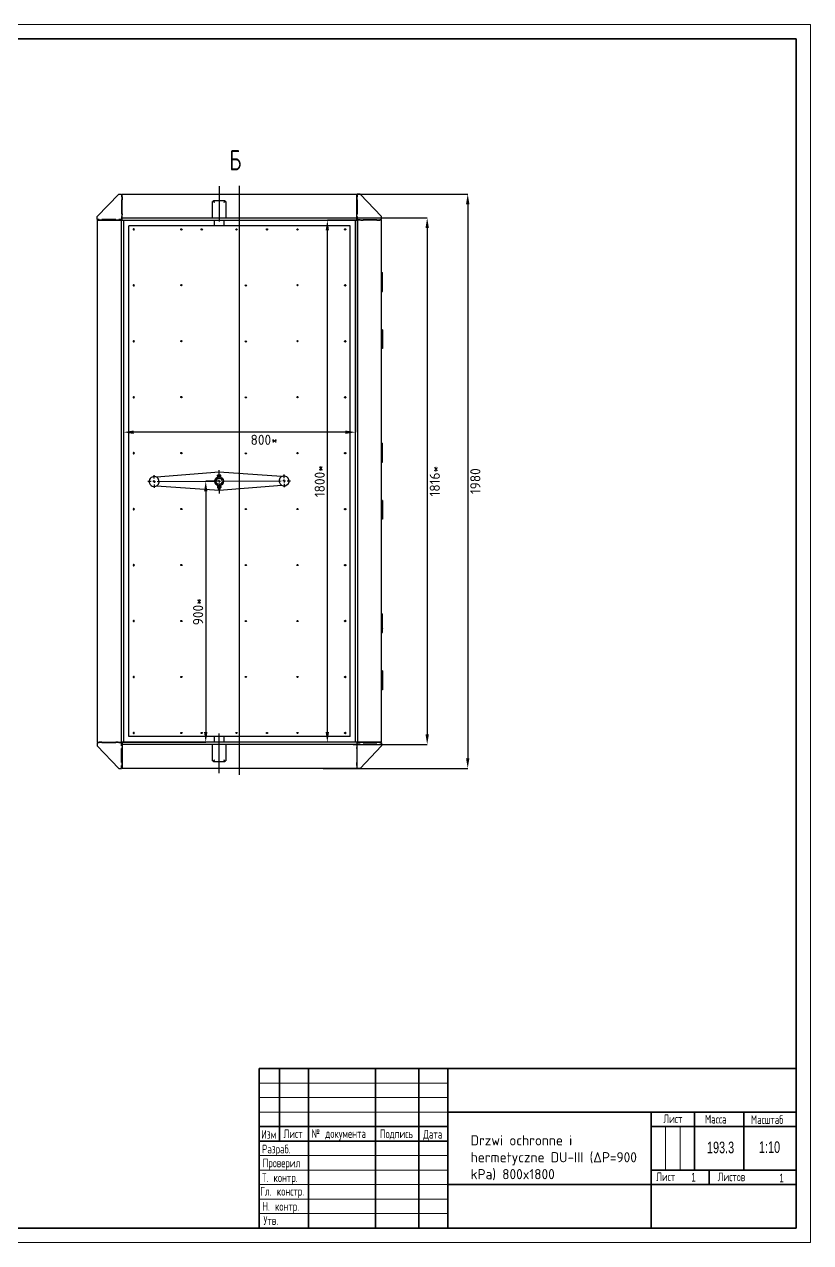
# Model space of a CAD drawing. Header units: millimetres. Extents: x 0 to 594, y 0 to 420.
# Drawn here: x 323 to 594, y 0 to 420 of the extents above; entities that cross this region are included whole.
import ezdxf

# ---------------------------------------------------------------- set-up
doc = ezdxf.new("R2010")
doc.units = ezdxf.units.MM
doc.header["$PDSIZE"] = -1
doc.layers.add('FORMAT', color=7, linetype='Continuous')
doc.layers.add('HIDDEN', color=30, linetype='Continuous')
doc.styles.add('GOST-2.304_Type-B', font='')
doc.styles.add('SLDTEXTSTYLE0', font='TXT', dxfattribs={"width": 0.7, "bigfont": 'bigfont'})
doc.styles.add('SLDTEXTSTYLE1', font='TXT', dxfattribs={"width": 0.7})
doc.styles.get('GOST-2.304_Type-B').set_extended_font_data('GOST Common')
doc.dimstyles.new('SLDDIMSTYLE0', dxfattribs={"dimtxt": 3.5, "dimasz": 3.5, "dimexe": 0, "dimexo": 0.0625, "dimgap": 0.875, "dimtad": 2, "dimdec": 1, "dimlfac": 10, "dimrnd": 1e-09, "dimzin": 12, "dimdsep": 46, "dimtxsty": 'SLDTEXTSTYLE1', "dimsah": 1, "dimcen": 0.09, "dimadec": 0, "dimazin": 3, "dimtfac": 1, "dimtdec": 1, "dimtmove": 0, "dimatfit": 0, "dimfxl": 1, "dimfrac": 2, "dimtolj": 1, "dimtzin": 12, "dimarcsym": 0})

# ---------------------------------------------------------------- blocks, each defined once
blk = doc.blocks.new('_D_14')
at = {"layer": 'Defpoints', "color": 0, "transparency": 16777216}
for p in [(390.15, 262.5), (356.75, 172.5), (385.53, 172.5)]:
    blk.add_point(p, dxfattribs=at)
at = {"layer": 'FORMAT', "color": 0, "lineweight": -2, "transparency": 16777216}
for p, q in [((390.09, 262.5), (385.53, 262.5)), ((385.53, 259), (385.53, 176)), ((356.82, 172.5), (385.53, 172.5))]:
    blk.add_line(p, q, dxfattribs=at)
at = {"layer": 'FORMAT', "color": 0, "transparency": 16777216}
for points in [[(384.94, 259), (386.11, 259), (385.53, 262.5)], [(384.94, 176), (386.11, 176), (385.53, 172.5)]]:
    blk.add_solid(points, dxfattribs=at)
at = {"layer": 'FORMAT', "color": 0, "transparency": 16777216, "insert": (381.15, 217.5), "char_height": 3.5, "attachment_point": 2, "rotation": 90, "style": 'GOST-2.304_Type-B'}
blk.add_mtext('\\A1;900*', dxfattribs=at)
blk = doc.blocks.new('_D_15')
at = {"layer": 'Defpoints', "color": 0, "transparency": 16777216}
for p in [(427.44, 352.5), (437.55, 352.5), (437.55, 172.5)]:
    blk.add_point(p, dxfattribs=at)
at = {"layer": 'FORMAT', "color": 0, "lineweight": -2, "transparency": 16777216}
for p, q in [((437.49, 352.5), (427.44, 352.5)), ((427.44, 176), (427.44, 349)), ((437.49, 172.5), (427.44, 172.5))]:
    blk.add_line(p, q, dxfattribs=at)
at = {"layer": 'FORMAT', "color": 0, "transparency": 16777216}
for points in [[(426.86, 349), (428.02, 349), (427.44, 352.5)], [(426.86, 176), (428.02, 176), (427.44, 172.5)]]:
    blk.add_solid(points, dxfattribs=at)
at = {"layer": 'FORMAT', "color": 0, "transparency": 16777216, "insert": (423.07, 262.5), "char_height": 3.5, "attachment_point": 2, "rotation": 90, "style": 'GOST-2.304_Type-B'}
blk.add_mtext('\\A1;1800*', dxfattribs=at)
blk = doc.blocks.new('_D_16')
at = {"layer": 'Defpoints', "color": 0, "transparency": 16777216}
for p in [(357.15, 352.5), (437.15, 352.5), (357.15, 279.4)]:
    blk.add_point(p, dxfattribs=at)
at = {"layer": 'FORMAT', "color": 0, "lineweight": -2, "transparency": 16777216}
for p, q in [((357.15, 352.44), (357.15, 279.4)), ((437.15, 352.44), (437.15, 279.4)), ((433.65, 279.4), (360.65, 279.4))]:
    blk.add_line(p, q, dxfattribs=at)
at = {"layer": 'FORMAT', "color": 0, "transparency": 16777216}
for points in [[(360.65, 279.98), (360.65, 278.81), (357.15, 279.4)], [(433.65, 279.98), (433.65, 278.81), (437.15, 279.4)]]:
    blk.add_solid(points, dxfattribs=at)
at = {"layer": 'FORMAT', "color": 0, "transparency": 16777216, "insert": (405.66, 278.52), "char_height": 3.5, "attachment_point": 2, "style": 'GOST-2.304_Type-B'}
blk.add_mtext('\\A1;800*', dxfattribs=at)
blk = doc.blocks.new('SW_CENTERMARKSYMBOL_3')
at = {"layer": 'FORMAT', "color": 0}
for p, q in [((0, 0), (-0.5, 0)), ((0, 1), (-0.01, 2.2)), ((0, 0), (0, 0.5)), ((0, 0), (0, -0.5)), ((0, 0), (0.5, 0)), ((1, 0), (21.4, 0.1)), ((22.4, 0.11), (21.9, 0.1)), ((22.39, 1.11), (22.38, 3.93)), ((22.4, 0.11), (22.4, 0.61)), ((22.4, 0.11), (22.4, -0.39)), ((22.4, 0.11), (22.9, 0.11)), ((23.4, 0.11), (43.8, 0.21)), ((44.8, 0.21), (44.3, 0.21)), ((44.79, 1.21), (44.79, 2.41)), ((44.8, 0.21), (44.8, 0.71)), ((44.8, 0.21), (45.3, 0.22)), ((44.8, 0.21), (44.8, -0.29)), ((45.8, 0.22), (47, 0.22)), ((-1, 0), (-2.2, -0.01)), ((0, -1), (0.01, -2.2)), ((22.4, -0.89), (22.42, -4.08)), ((44.8, -0.79), (44.81, -1.99))]:
    blk.add_line(p, q, dxfattribs=at)
blk = doc.blocks.new('*D59')
at = {"layer": 'Defpoints', "color": 0, "transparency": 16777216}
for p in [(436.31, 353.3), (436.31, 171.7), (461.85, 171.7)]:
    blk.add_point(p, dxfattribs=at)
at = {"layer": 'FORMAT', "color": 0, "lineweight": -2, "transparency": 16777216}
for p, q in [((436.37, 353.3), (461.85, 353.3)), ((461.85, 349.8), (461.85, 175.2)), ((436.37, 171.7), (461.85, 171.7))]:
    blk.add_line(p, q, dxfattribs=at)
at = {"layer": 'FORMAT', "color": 0, "transparency": 16777216}
for points in [[(461.27, 349.8), (462.44, 349.8), (461.85, 353.3)], [(461.27, 175.2), (462.44, 175.2), (461.85, 171.7)]]:
    blk.add_solid(points, dxfattribs=at)
at = {"layer": 'FORMAT', "color": 0, "transparency": 16777216, "insert": (464.48, 262.5), "char_height": 3.5, "width": 7.35, "attachment_point": 5, "rotation": 90, "style": 'GOST-2.304_Type-B'}
blk.add_mtext('\\A1;1816*', dxfattribs=at)
blk = doc.blocks.new('*D60')
at = {"layer": 'Defpoints', "color": 0, "transparency": 16777216}
for p in [(425.93, 361.5), (425.93, 163.5), (475.82, 163.5)]:
    blk.add_point(p, dxfattribs=at)
at = {"layer": 'FORMAT', "color": 0, "lineweight": -2, "transparency": 16777216}
for p, q in [((425.99, 361.5), (475.82, 361.5)), ((475.82, 358), (475.82, 167)), ((425.99, 163.5), (475.82, 163.5))]:
    blk.add_line(p, q, dxfattribs=at)
at = {"layer": 'FORMAT', "color": 0, "transparency": 16777216}
for points in [[(475.24, 358), (476.4, 358), (475.82, 361.5)], [(475.24, 167), (476.4, 167), (475.82, 163.5)]]:
    blk.add_solid(points, dxfattribs=at)
at = {"layer": 'FORMAT', "color": 0, "transparency": 16777216, "insert": (478.44, 262.5), "char_height": 3.5, "attachment_point": 5, "rotation": 90, "style": 'GOST-2.304_Type-B'}
blk.add_mtext('\\A1;1980', dxfattribs=at)

msp = doc.modelspace()

# ---------------------------------------------------------------- linework, layer by layer
at = {"color": 7, "linetype": 'Continuous', "lineweight": 35}
for p, q in [((20, 415), (589, 415)), ((589, 415), (589, 5)), ((404, 5), (404, 60)), ((404, 60), (589, 60)), ((411, 60), (411, 35)), ((421, 60), (421, 5)), ((444, 60), (444, 5)), ((459, 60), (459, 5)), ((469, 60), (469, 5)), ((469, 45), (589, 45)), ((539, 5), (539, 45)), ((554, 45), (554, 25)), ((571, 45), (571, 25)), ((404, 40), (469, 40)), ((539, 40), (589, 40)), ((404, 35), (469, 35)), ((539, 25), (589, 25)), ((559, 25), (559, 20)), ((469, 20), (589, 20)), ((20, 5), (589, 5))]:
    msp.add_line(p, q, dxfattribs=at)
at = {"color": 7, "linetype": 'Continuous', "lineweight": 18}
for p, q in [((404, 55), (469, 55)), ((404, 50), (469, 50)), ((404, 45), (469, 45)), ((544, 40), (544, 25)), ((549, 40), (549, 25)), ((404, 30), (469, 30)), ((404, 25), (469, 25)), ((404, 20), (469, 20)), ((404, 15), (469, 15)), ((404, 10), (469, 10))]:
    msp.add_line(p, q, dxfattribs=at)
at = {"layer": 'FORMAT'}
for p, q in [((348.154, 353.705), (355.554, 361.505)), ((355.554, 361.505), (356.554, 361.505)), ((356.554, 361.505), (356.554, 360.505)), ((356.754, 361.505), (437.554, 361.505)), ((356.754, 361.175), (356.754, 361.505)), ((390.154, 364.181), (390.154, 352.085)), ((397.154, 161.267), (397.154, 364.313)), ((437.554, 361.175), (437.554, 361.505)), ((437.754, 361.505), (437.754, 360.505)), ((438.754, 361.505), (437.754, 361.505)), ((446.154, 353.705), (438.754, 361.505)), ((356.554, 360.505), (356.754, 360.505)), ((356.754, 359.505), (356.554, 359.505)), ((356.554, 359.505), (356.554, 354.705)), ((356.754, 354.305), (356.754, 361.175)), ((356.754, 360.505), (356.754, 359.505)), ((387.861, 358.939), (387.854, 358.934)), ((387.854, 353.305), (387.854, 358.934)), ((388.225, 359.305), (392.084, 359.305)), ((392.454, 358.934), (392.454, 353.305)), ((437.554, 354.305), (437.554, 361.175)), ((437.554, 360.505), (437.554, 359.505)), ((437.754, 360.505), (437.554, 360.505)), ((437.554, 359.505), (437.754, 359.505)), ((437.754, 359.505), (437.754, 354.705)), ((348.154, 352.705), (348.154, 353.705)), ((356.554, 354.705), (356.754, 354.705)), ((356.754, 353.705), (356.554, 353.705)), ((356.554, 353.705), (356.554, 352.705)), ((356.754, 354.705), (356.754, 354.305)), ((356.754, 353.305), (356.754, 354.305)), ((356.754, 353.305), (437.554, 353.305)), ((356.754, 352.975), (356.754, 353.305)), ((356.754, 352.505), (356.754, 352.975)), ((437.554, 354.705), (437.554, 354.305)), ((437.754, 354.705), (437.554, 354.705)), ((437.554, 353.305), (437.554, 354.305)), ((437.554, 353.705), (437.754, 353.705)), ((437.554, 352.975), (437.554, 353.305)), ((437.554, 352.505), (437.554, 352.975)), ((437.754, 353.705), (437.754, 352.705)), ((446.154, 352.705), (446.154, 353.705)), ((348.754, 352.705), (348.154, 352.705)), ((348.154, 352.505), (348.154, 172.505)), ((348.154, 352.505), (348.484, 352.505)), ((348.484, 352.505), (355.354, 352.505)), ((348.754, 352.505), (348.754, 352.705)), ((349.754, 352.505), (348.754, 352.505)), ((354.554, 352.705), (349.754, 352.705)), ((349.754, 352.705), (349.754, 352.505)), ((354.554, 352.505), (354.554, 352.705)), ((355.354, 352.505), (354.554, 352.505)), ((355.354, 352.505), (356.354, 352.505)), ((355.554, 352.705), (355.554, 352.505)), ((356.554, 352.705), (355.554, 352.705)), ((356.354, 352.505), (356.354, 172.505)), ((356.354, 352.505), (356.684, 352.505)), ((356.684, 352.505), (357.154, 352.505)), ((356.754, 352.505), (437.554, 352.505)), ((357.154, 352.505), (357.154, 172.505)), ((359.054, 174.505), (359.054, 350.505)), ((359.277, 350.505), (359.054, 350.505)), ((376.103, 350.505), (359.277, 350.505)), ((376.181, 350.505), (376.103, 350.505)), ((418.128, 350.505), (376.181, 350.505)), ((388.404, 352.505), (388.404, 350.505)), ((391.904, 350.505), (391.904, 352.505)), ((418.206, 350.505), (418.128, 350.505)), ((435.032, 350.505), (418.206, 350.505)), ((435.254, 350.505), (435.032, 350.505)), ((435.254, 174.505), (435.254, 350.505)), ((437.154, 172.505), (437.154, 352.505)), ((437.624, 352.505), (437.154, 352.505)), ((437.954, 352.505), (437.624, 352.505)), ((437.754, 352.705), (438.754, 352.705)), ((437.954, 172.505), (437.954, 352.505)), ((438.954, 352.505), (437.954, 352.505)), ((438.754, 352.705), (438.754, 352.505)), ((438.954, 352.505), (439.754, 352.505)), ((445.824, 352.505), (438.954, 352.505)), ((439.754, 352.705), (444.554, 352.705)), ((439.754, 352.505), (439.754, 352.705)), ((444.554, 352.705), (444.554, 352.505)), ((444.554, 352.505), (445.554, 352.505)), ((445.554, 352.705), (446.154, 352.705)), ((445.554, 352.505), (445.554, 352.705)), ((446.154, 352.505), (445.824, 352.505)), ((446.154, 172.505), (446.154, 352.505)), ((446.154, 334.405), (446.404, 334.405)), ((446.404, 329.405), (446.404, 334.405)), ((446.154, 329.405), (446.404, 329.405)), ((446.154, 329.33), (446.354, 329.33)), ((446.354, 327.93), (446.154, 327.93)), ((446.154, 327.905), (446.404, 327.905)), ((446.354, 329.33), (446.354, 327.93)), ((446.404, 329.405), (446.404, 329.355)), ((446.404, 327.905), (446.404, 329.355)), ((446.404, 314.705), (446.154, 314.705)), ((446.154, 314.68), (446.354, 314.68)), ((446.354, 313.28), (446.154, 313.28)), ((446.404, 313.205), (446.154, 313.205)), ((446.354, 314.68), (446.354, 313.28)), ((446.404, 314.705), (446.404, 313.255)), ((446.404, 313.255), (446.404, 313.205)), ((446.404, 313.205), (446.404, 308.205)), ((446.404, 308.205), (446.154, 308.205)), ((446.154, 275.605), (446.404, 275.605)), ((446.404, 270.605), (446.404, 275.605)), ((446.154, 270.605), (446.404, 270.605)), ((446.154, 270.53), (446.354, 270.53)), ((446.354, 269.13), (446.154, 269.13)), ((446.154, 269.105), (446.404, 269.105)), ((446.354, 270.53), (446.354, 269.13)), ((446.404, 270.605), (446.404, 270.555)), ((446.404, 269.105), (446.404, 270.555)), ((390.14, 265.585), (368.605, 263.87)), ((389.709, 264.616), (389.581, 264.542)), ((389.709, 264.616), (390.159, 264.615)), ((411.69, 264.076), (390.14, 265.585)), ((390.159, 264.615), (390.609, 264.614)), ((390.736, 264.54), (390.609, 264.614)), ((368.619, 260.934), (390.169, 259.425)), ((389.551, 260.956), (389.551, 260.796)), ((389.551, 260.956), (390.751, 260.953)), ((389.551, 260.796), (390.751, 260.793)), ((389.558, 264.216), (389.557, 264.056)), ((389.557, 264.056), (390.757, 264.053)), ((389.558, 264.216), (390.758, 264.213)), ((389.573, 260.722), (389.572, 260.349)), ((389.701, 260.796), (389.573, 260.722)), ((389.58, 264.216), (389.581, 264.542)), ((389.851, 260.985), (389.851, 260.955)), ((389.852, 261.499), (389.852, 261.494)), ((389.856, 263.517), (389.856, 263.512)), ((389.857, 264.055), (389.857, 264.026)), ((389.862, 260.722), (389.861, 260.349)), ((389.869, 264.215), (389.87, 264.542)), ((390.169, 259.425), (411.704, 261.14)), ((390.439, 260.721), (390.438, 260.348)), ((390.447, 264.214), (390.447, 264.541)), ((390.451, 260.954), (390.451, 260.983)), ((390.452, 261.493), (390.452, 261.498)), ((390.456, 263.51), (390.456, 263.516)), ((390.457, 264.025), (390.457, 264.054)), ((390.728, 260.72), (390.601, 260.794)), ((390.728, 260.72), (390.727, 260.347)), ((390.735, 264.214), (390.736, 264.54)), ((390.751, 260.793), (390.751, 260.953)), ((390.757, 264.053), (390.758, 264.213)), ((389.572, 260.349), (389.7, 260.276)), ((389.7, 260.276), (390.6, 260.274)), ((389.85, 260.275), (389.849, 259.815)), ((389.849, 259.815), (389.948, 259.715)), ((389.849, 259.815), (390.149, 259.815)), ((390.148, 259.715), (389.948, 259.715)), ((390.348, 259.714), (390.148, 259.715)), ((390.149, 259.815), (390.449, 259.814)), ((390.348, 259.714), (390.449, 259.814)), ((390.449, 259.814), (390.45, 260.274)), ((390.6, 260.274), (390.727, 260.347)), ((446.404, 255.905), (446.154, 255.905)), ((446.154, 255.88), (446.354, 255.88)), ((446.354, 254.48), (446.154, 254.48)), ((446.404, 254.405), (446.154, 254.405)), ((446.354, 255.88), (446.354, 254.48)), ((446.404, 255.905), (446.404, 254.455)), ((446.404, 254.455), (446.404, 254.405)), ((446.404, 254.405), (446.404, 249.405)), ((446.404, 249.405), (446.154, 249.405)), ((446.154, 216.805), (446.404, 216.805)), ((446.404, 211.805), (446.404, 216.805)), ((446.154, 211.805), (446.404, 211.805)), ((446.154, 211.73), (446.354, 211.73)), ((446.354, 210.33), (446.154, 210.33)), ((446.154, 210.305), (446.404, 210.305)), ((446.354, 211.73), (446.354, 210.33)), ((446.404, 211.805), (446.404, 211.755)), ((446.404, 210.305), (446.404, 211.755)), ((446.404, 197.105), (446.154, 197.105)), ((446.154, 197.08), (446.354, 197.08)), ((446.354, 195.68), (446.154, 195.68)), ((446.404, 195.605), (446.154, 195.605)), ((446.354, 197.08), (446.354, 195.68)), ((446.404, 197.105), (446.404, 195.655)), ((446.404, 195.655), (446.404, 195.605)), ((446.404, 195.605), (446.404, 190.605)), ((446.404, 190.605), (446.154, 190.605)), ((348.154, 172.505), (348.484, 172.505)), ((348.154, 172.305), (348.154, 171.305)), ((348.754, 172.305), (348.154, 172.305)), ((348.484, 172.505), (355.354, 172.505)), ((348.754, 172.505), (348.754, 172.305)), ((349.754, 172.505), (348.754, 172.505)), ((349.754, 172.305), (349.754, 172.505)), ((354.554, 172.305), (349.754, 172.305)), ((354.554, 172.505), (354.554, 172.305)), ((355.354, 172.505), (354.554, 172.505)), ((355.354, 172.505), (356.354, 172.505)), ((355.554, 172.305), (355.554, 172.505)), ((356.554, 172.305), (355.554, 172.305)), ((356.354, 172.505), (356.684, 172.505)), ((356.554, 171.305), (356.554, 172.305)), ((356.684, 172.505), (357.154, 172.505)), ((437.554, 172.505), (356.754, 172.505)), ((356.754, 172.505), (356.754, 172.035)), ((359.277, 174.505), (359.054, 174.505)), ((376.103, 174.505), (359.277, 174.505)), ((376.181, 174.505), (376.103, 174.505)), ((418.128, 174.505), (376.181, 174.505)), ((388.404, 174.505), (388.404, 172.505)), ((390.154, 161.846), (390.154, 175.563)), ((391.904, 172.505), (391.904, 174.505)), ((418.206, 174.505), (418.128, 174.505)), ((435.032, 174.505), (418.206, 174.505)), ((435.254, 174.505), (435.032, 174.505)), ((437.624, 172.505), (437.154, 172.505)), ((437.554, 172.505), (437.554, 172.035)), ((437.954, 172.505), (437.624, 172.505)), ((437.754, 171.305), (437.754, 172.305)), ((437.754, 172.305), (438.754, 172.305)), ((438.954, 172.505), (437.954, 172.505)), ((438.754, 172.305), (438.754, 172.505)), ((438.954, 172.505), (439.754, 172.505)), ((445.824, 172.505), (438.954, 172.505)), ((439.754, 172.505), (439.754, 172.305)), ((439.754, 172.305), (444.554, 172.305)), ((444.554, 172.305), (444.554, 172.505)), ((444.554, 172.505), (445.554, 172.505)), ((445.554, 172.505), (445.554, 172.305)), ((445.554, 172.305), (446.154, 172.305)), ((446.154, 172.505), (445.824, 172.505)), ((446.154, 172.305), (446.154, 171.305)), ((348.154, 171.305), (355.554, 163.505)), ((356.754, 171.305), (356.554, 171.305)), ((356.554, 170.305), (356.754, 170.305)), ((356.554, 165.505), (356.554, 170.305)), ((356.754, 172.035), (356.754, 171.705)), ((437.554, 171.705), (356.754, 171.705)), ((356.754, 171.705), (356.754, 170.705)), ((356.754, 170.305), (356.754, 170.705)), ((356.754, 170.705), (356.754, 163.835)), ((387.854, 166.075), (387.854, 171.705)), ((392.454, 171.705), (392.454, 166.075)), ((437.554, 172.035), (437.554, 171.705)), ((437.554, 171.705), (437.554, 170.705)), ((437.554, 171.305), (437.754, 171.305)), ((437.554, 170.305), (437.554, 170.705)), ((437.554, 170.705), (437.554, 163.835)), ((437.754, 170.305), (437.554, 170.305)), ((437.754, 165.505), (437.754, 170.305)), ((446.154, 171.305), (438.754, 163.505)), ((356.754, 165.505), (356.554, 165.505)), ((356.554, 164.505), (356.754, 164.505)), ((356.554, 163.505), (356.554, 164.505)), ((356.754, 164.505), (356.754, 165.505)), ((356.754, 163.835), (356.754, 163.505)), ((392.084, 165.705), (388.225, 165.705)), ((392.448, 166.071), (392.454, 166.075)), ((437.554, 164.505), (437.554, 165.505)), ((437.554, 165.505), (437.754, 165.505)), ((437.754, 164.505), (437.554, 164.505)), ((437.554, 163.835), (437.554, 163.505)), ((437.754, 163.505), (437.754, 164.505)), ((355.554, 163.505), (356.554, 163.505)), ((437.554, 163.505), (356.754, 163.505)), ((438.754, 163.505), (437.754, 163.505))]:
    msp.add_line(p, q, dxfattribs=at)
at = {"layer": 'FORMAT', "flags": 128}
for points in [[(388.163, 358.939), (388.013, 358.939), (387.866, 358.939)], [(388.418, 358.74), (388.345, 358.808), (388.263, 358.88), (388.209, 358.919), (388.17, 358.938), (388.155, 358.937), (388.154, 358.934)], [(388.222, 359.294), (388.222, 359.148), (388.222, 358.999)], [(388.223, 358.998), (388.222, 358.997), (388.228, 358.976), (388.243, 358.946), (388.267, 358.911), (388.336, 358.833), (388.42, 358.741)], [(391.876, 358.75), (391.97, 358.951), (392.041, 359.117), (392.068, 359.193), (392.084, 359.252), (392.089, 359.291), (392.084, 359.305)], [(392.154, 358.934), (392.144, 358.939), (392.114, 358.927), (392.07, 358.899), (391.996, 358.837), (391.89, 358.74)], [(392.089, 358.998), (392.089, 359.146), (392.089, 359.291)], [(392.442, 358.939), (392.295, 358.939), (392.145, 358.939)], [(360.523, 349.305), (360.538, 349.224), (360.582, 349.156), (360.648, 349.111), (360.726, 349.095), (360.803, 349.111), (360.869, 349.156), (360.913, 349.224), (360.928, 349.305), (360.913, 349.385), (360.869, 349.453), (360.803, 349.499), (360.726, 349.515), (360.648, 349.499), (360.582, 349.453), (360.538, 349.385), (360.523, 349.305)], [(433.786, 349.305), (433.77, 349.224), (433.726, 349.156), (433.661, 349.111), (433.583, 349.095), (433.505, 349.111), (433.44, 349.156), (433.396, 349.224), (433.38, 349.305), (433.396, 349.385), (433.44, 349.453), (433.505, 349.499), (433.583, 349.515), (433.661, 349.499), (433.726, 349.453), (433.77, 349.385), (433.786, 349.305)], [(360.523, 330.016), (360.538, 329.935), (360.582, 329.867), (360.648, 329.822), (360.726, 329.806), (360.803, 329.822), (360.869, 329.867), (360.913, 329.935), (360.928, 330.016), (360.913, 330.096), (360.869, 330.164), (360.803, 330.21), (360.726, 330.226), (360.648, 330.21), (360.582, 330.164), (360.538, 330.096), (360.523, 330.016)], [(433.786, 330.016), (433.77, 329.935), (433.726, 329.867), (433.661, 329.822), (433.583, 329.806), (433.505, 329.822), (433.44, 329.867), (433.396, 329.935), (433.38, 330.016), (433.396, 330.096), (433.44, 330.164), (433.505, 330.21), (433.583, 330.226), (433.661, 330.21), (433.726, 330.164), (433.77, 330.096), (433.786, 330.016)], [(360.523, 310.727), (360.538, 310.647), (360.582, 310.578), (360.648, 310.533), (360.726, 310.517), (360.803, 310.533), (360.869, 310.578), (360.913, 310.647), (360.928, 310.727), (360.913, 310.807), (360.869, 310.875), (360.803, 310.921), (360.726, 310.937), (360.648, 310.921), (360.582, 310.875), (360.538, 310.807), (360.523, 310.727)], [(433.786, 310.727), (433.77, 310.647), (433.726, 310.578), (433.661, 310.533), (433.583, 310.517), (433.505, 310.533), (433.44, 310.578), (433.396, 310.647), (433.38, 310.727), (433.396, 310.807), (433.44, 310.875), (433.505, 310.921), (433.583, 310.937), (433.661, 310.921), (433.726, 310.875), (433.77, 310.807), (433.786, 310.727)], [(360.523, 291.438), (360.538, 291.358), (360.582, 291.29), (360.648, 291.244), (360.726, 291.228), (360.803, 291.244), (360.869, 291.29), (360.913, 291.358), (360.928, 291.438), (360.913, 291.518), (360.869, 291.587), (360.803, 291.632), (360.726, 291.648), (360.648, 291.632), (360.582, 291.587), (360.538, 291.518), (360.523, 291.438)], [(433.786, 291.438), (433.77, 291.358), (433.726, 291.29), (433.661, 291.244), (433.583, 291.228), (433.505, 291.244), (433.44, 291.29), (433.396, 291.358), (433.38, 291.438), (433.396, 291.518), (433.44, 291.587), (433.505, 291.632), (433.583, 291.648), (433.661, 291.632), (433.726, 291.587), (433.77, 291.518), (433.786, 291.438)], [(360.523, 272.149), (360.538, 272.069), (360.582, 272.001), (360.648, 271.955), (360.726, 271.939), (360.803, 271.955), (360.869, 272.001), (360.913, 272.069), (360.928, 272.149), (360.913, 272.23), (360.869, 272.298), (360.803, 272.343), (360.726, 272.359), (360.648, 272.343), (360.582, 272.298), (360.538, 272.23), (360.523, 272.149)], [(433.786, 272.149), (433.77, 272.069), (433.726, 272.001), (433.661, 271.955), (433.583, 271.939), (433.505, 271.955), (433.44, 272.001), (433.396, 272.069), (433.38, 272.149), (433.396, 272.23), (433.44, 272.298), (433.505, 272.343), (433.583, 272.359), (433.661, 272.343), (433.726, 272.298), (433.77, 272.23), (433.786, 272.149)], [(389.573, 260.722), (389.728, 260.766), (389.862, 260.722)], [(389.581, 264.542), (389.736, 264.586), (389.87, 264.542)], [(390.439, 260.721), (390.594, 260.765), (390.728, 260.72)], [(390.447, 264.541), (390.602, 264.585), (390.736, 264.54)], [(389.861, 260.349), (389.706, 260.305), (389.572, 260.349)], [(390.727, 260.347), (390.572, 260.303), (390.438, 260.348)], [(360.523, 252.86), (360.538, 252.78), (360.582, 252.712), (360.648, 252.666), (360.726, 252.65), (360.803, 252.666), (360.869, 252.712), (360.913, 252.78), (360.928, 252.86), (360.913, 252.941), (360.869, 253.009), (360.803, 253.054), (360.726, 253.07), (360.648, 253.054), (360.582, 253.009), (360.538, 252.941), (360.523, 252.86)], [(433.786, 252.86), (433.77, 252.78), (433.726, 252.712), (433.661, 252.666), (433.583, 252.65), (433.505, 252.666), (433.44, 252.712), (433.396, 252.78), (433.38, 252.86), (433.396, 252.941), (433.44, 253.009), (433.505, 253.054), (433.583, 253.07), (433.661, 253.054), (433.726, 253.009), (433.77, 252.941), (433.786, 252.86)], [(360.523, 233.571), (360.538, 233.491), (360.582, 233.423), (360.648, 233.377), (360.726, 233.361), (360.803, 233.377), (360.869, 233.423), (360.913, 233.491), (360.928, 233.571), (360.913, 233.652), (360.869, 233.72), (360.803, 233.765), (360.726, 233.781), (360.648, 233.765), (360.582, 233.72), (360.538, 233.652), (360.523, 233.571)], [(433.786, 233.571), (433.77, 233.491), (433.726, 233.423), (433.661, 233.377), (433.583, 233.361), (433.505, 233.377), (433.44, 233.423), (433.396, 233.491), (433.38, 233.571), (433.396, 233.652), (433.44, 233.72), (433.505, 233.765), (433.583, 233.781), (433.661, 233.765), (433.726, 233.72), (433.77, 233.652), (433.786, 233.571)], [(360.523, 214.283), (360.538, 214.202), (360.582, 214.134), (360.648, 214.088), (360.726, 214.073), (360.803, 214.088), (360.869, 214.134), (360.913, 214.202), (360.928, 214.283), (360.913, 214.363), (360.869, 214.431), (360.803, 214.477), (360.726, 214.493), (360.648, 214.477), (360.582, 214.431), (360.538, 214.363), (360.523, 214.283)], [(433.786, 214.283), (433.77, 214.202), (433.726, 214.134), (433.661, 214.088), (433.583, 214.073), (433.505, 214.088), (433.44, 214.134), (433.396, 214.202), (433.38, 214.283), (433.396, 214.363), (433.44, 214.431), (433.505, 214.477), (433.583, 214.493), (433.661, 214.477), (433.726, 214.431), (433.77, 214.363), (433.786, 214.283)], [(360.523, 194.994), (360.538, 194.913), (360.582, 194.845), (360.648, 194.8), (360.726, 194.784), (360.803, 194.8), (360.869, 194.845), (360.913, 194.913), (360.928, 194.994), (360.913, 195.074), (360.869, 195.142), (360.803, 195.188), (360.726, 195.204), (360.648, 195.188), (360.582, 195.142), (360.538, 195.074), (360.523, 194.994)], [(433.786, 194.994), (433.77, 194.913), (433.726, 194.845), (433.661, 194.8), (433.583, 194.784), (433.505, 194.8), (433.44, 194.845), (433.396, 194.913), (433.38, 194.994), (433.396, 195.074), (433.44, 195.142), (433.505, 195.188), (433.583, 195.204), (433.661, 195.188), (433.726, 195.142), (433.77, 195.074), (433.786, 194.994)], [(360.523, 175.705), (360.538, 175.624), (360.582, 175.556), (360.648, 175.511), (360.726, 175.495), (360.803, 175.511), (360.869, 175.556), (360.913, 175.624), (360.928, 175.705), (360.913, 175.785), (360.869, 175.853), (360.803, 175.899), (360.726, 175.915), (360.648, 175.899), (360.582, 175.853), (360.538, 175.785), (360.523, 175.705)], [(433.786, 175.705), (433.77, 175.624), (433.726, 175.556), (433.661, 175.511), (433.583, 175.495), (433.505, 175.511), (433.44, 175.556), (433.396, 175.624), (433.38, 175.705), (433.396, 175.785), (433.44, 175.853), (433.505, 175.899), (433.583, 175.915), (433.661, 175.899), (433.726, 175.853), (433.77, 175.785), (433.786, 175.705)], [(387.866, 166.07), (388.013, 166.07), (388.163, 166.07)], [(388.154, 166.075), (388.165, 166.07), (388.195, 166.082), (388.239, 166.111), (388.312, 166.172), (388.418, 166.27)], [(388.432, 166.26), (388.339, 166.059), (388.267, 165.892), (388.241, 165.816), (388.225, 165.757), (388.22, 165.718), (388.225, 165.705)], [(388.22, 166.012), (388.22, 165.864), (388.22, 165.719)], [(392.086, 166.011), (392.086, 166.013), (392.08, 166.033), (392.065, 166.063), (392.041, 166.098), (391.973, 166.177), (391.889, 166.268)], [(391.89, 166.27), (391.963, 166.202), (392.046, 166.13), (392.1, 166.09), (392.139, 166.071), (392.154, 166.073), (392.154, 166.075)], [(392.087, 165.715), (392.086, 165.861), (392.087, 166.01)], [(392.145, 166.07), (392.295, 166.07), (392.442, 166.07)]]:
    msp.add_lwpolyline(points, dxfattribs=at)
at = {"layer": 'FORMAT'}
for centre, radius in [((377.154, 349.305), 0.21), ((384.154, 349.305), 0.21), ((396.154, 349.305), 0.21), ((406.654, 349.305), 0.21), ((417.154, 349.305), 0.21), ((377.154, 330.105), 0.21), ((399.354, 330.005), 0.21), ((417.154, 330.105), 0.21), ((377.154, 310.805), 0.21), ((399.354, 310.705), 0.21), ((417.154, 310.805), 0.21), ((377.154, 291.505), 0.21), ((399.354, 291.405), 0.21), ((417.154, 291.505), 0.21), ((377.154, 272.205), 0.21), ((399.354, 272.105), 0.21), ((417.154, 272.205), 0.21), ((390.154, 262.505), 1.55), ((390.154, 262.505), 1.055), ((377.154, 252.905), 0.21), ((399.354, 252.905), 0.21), ((417.154, 252.905), 0.21), ((377.154, 233.605), 0.21), ((399.354, 233.605), 0.21), ((417.154, 233.605), 0.21), ((377.154, 214.305), 0.21), ((399.354, 214.305), 0.21), ((417.154, 214.305), 0.21), ((377.154, 195.005), 0.21), ((399.354, 195.005), 0.21), ((417.154, 195.005), 0.21), ((377.154, 175.705), 0.21), ((384.154, 175.705), 0.21), ((396.154, 175.705), 0.21), ((406.654, 175.705), 0.21), ((417.154, 175.705), 0.21)]:
    msp.add_circle(centre, radius, dxfattribs=at)
for centre, radius, start, end in [((387.414, 356.983), 2.008, 60.29048, 76.79237), ((390.036, 359.667), 1.847, 191.30988, 209.77029), ((388.454, 358.705), 0.05, 154.04834, 270), ((388.454, 358.705), 0.05, 135.92672, 154.04834), ((388.454, 358.705), 0.05, 115.38336, 133.39893), ((388.454, 358.705), 0.05, 0, 115.35311), ((388.454, 358.705), 0.05, 270, 0), ((391.854, 358.705), 0.05, 64.07159, 180), ((391.854, 358.705), 0.05, 180, 270), ((391.854, 358.705), 0.05, 270, 25.95144), ((391.854, 358.705), 0.05, 45.92692, 64.04855), ((391.44, 359.296), 0.714, 308.94461, 335.30422), ((391.854, 358.705), 0.05, 25.95144, 44.07302), ((392.875, 357.029), 1.958, 103.02728, 119.90618), ((360.758, 349.305), 0.21, 95.25229, 264.74771), ((433.554, 349.308), 0.207, 359.02424, 88.98981), ((433.553, 349.301), 0.207, 273.56975, 0.94527), ((360.758, 330.016), 0.21, 95.25229, 264.74771), ((433.553, 330.019), 0.207, 359.06828, 85.30761), ((433.553, 330.012), 0.207, 274.69255, 0.93172), ((360.758, 310.727), 0.21, 95.25229, 264.74771), ((433.553, 310.73), 0.207, 359.06844, 85.29404), ((433.553, 310.724), 0.207, 274.70596, 0.93156), ((360.758, 291.438), 0.21, 95.25229, 264.74771), ((433.553, 291.441), 0.207, 359.06844, 85.29404), ((433.553, 291.435), 0.207, 274.70596, 0.93156), ((360.758, 272.149), 0.21, 95.25244, 264.74758), ((433.553, 272.153), 0.207, 359.06844, 85.29389), ((433.553, 272.146), 0.207, 274.70609, 0.93156), ((367.755, 262.398), 1.7, 126.28327, 306.28327), ((367.755, 262.398), 1.7, 306.28327, 126.28327), ((390.149, 259.782), 0.983, 72.80012, 106.96198), ((390.157, 263.6), 0.985, 72.83224, 106.92985), ((412.554, 262.612), 1.7, 125.35098, 305.35098), ((412.554, 262.612), 1.7, 305.35098, 125.35098), ((390.152, 261.288), 0.983, 252.80012, 286.96198), ((360.758, 252.86), 0.21, 95.25229, 264.74771), ((433.553, 252.864), 0.207, 359.06844, 85.29391), ((433.553, 252.857), 0.207, 274.70611, 0.93156), ((360.758, 233.571), 0.21, 95.25229, 264.74771), ((433.553, 233.575), 0.207, 359.06844, 85.29404), ((433.553, 233.568), 0.207, 274.70596, 0.93156), ((360.758, 214.283), 0.21, 95.25229, 264.74771), ((433.553, 214.286), 0.207, 359.06844, 85.29404), ((433.553, 214.279), 0.207, 274.70596, 0.93156), ((360.758, 194.994), 0.21, 95.25229, 264.74771), ((433.553, 194.997), 0.207, 359.06828, 85.30745), ((433.553, 194.99), 0.207, 274.69239, 0.93172), ((360.758, 175.705), 0.21, 97.50944, 268.30418), ((433.553, 175.708), 0.207, 359.06831, 85.30514), ((433.553, 175.701), 0.207, 274.69476, 0.93169), ((387.433, 167.98), 1.958, 283.02728, 299.90618), ((388.868, 165.713), 0.714, 128.94461, 155.30422), ((388.454, 166.305), 0.05, 90, 205.95144), ((388.454, 166.305), 0.05, 205.95144, 224.07302), ((388.454, 166.305), 0.05, 225.92692, 244.04855), ((388.454, 166.305), 0.05, 244.07159, 360), ((388.454, 166.305), 0.05, 0, 90), ((391.854, 166.305), 0.05, 90, 180), ((391.854, 166.305), 0.05, 180, 295.35311), ((391.854, 166.305), 0.05, 334.04834, 90), ((391.854, 166.305), 0.05, 295.38336, 313.39893), ((390.273, 165.343), 1.847, 11.30988, 29.77029), ((391.854, 166.305), 0.05, 315.92672, 334.04834), ((392.894, 168.026), 2.008, 240.29048, 256.79237)]:
    msp.add_arc(centre, radius, start, end, dxfattribs=at)
at = {"layer": 'HIDDEN', "color": 1, "lineweight": 18}
for p, q in [((0, 420), (594, 420)), ((594, 420), (594, 0)), ((594, 0), (0, 0))]:
    msp.add_line(p, q, dxfattribs=at)

# ---------------------------------------------------------------- block references
at = {"layer": 'FORMAT'}
msp.add_blockref('SW_CENTERMARKSYMBOL_3', (367.755, 262.398), dxfattribs=at)

# ---------------------------------------------------------------- texts
at = {"color": 7, "linetype": 'Continuous', "lineweight": 0}
for s, insert, char_height, attachment_point, style in [('Лист', (543.232, 44.186), 3, 1, 'SLDTEXTSTYLE0'), ('Масса', (557.584, 44.064), 3, 1, 'SLDTEXTSTYLE0'), ('Масштаб', (573.413, 43.909), 3, 1, 'SLDTEXTSTYLE0'), ('Изм', (404.675, 38.803), 3, 1, 'SLDTEXTSTYLE0'), ('Лист', (412.349, 39.038), 3, 1, 'SLDTEXTSTYLE0'), ('№ документа', (421.986, 39.093), 3, 1, 'SLDTEXTSTYLE0'), ('Подпись', (445.56, 39.038), 3, 1, 'SLDTEXTSTYLE0'), ('Дата', (460.476, 38.882), 3, 1, 'SLDTEXTSTYLE0'), ('Разраб.', (404.954, 33.77), 3, 1, 'SLDTEXTSTYLE0'), ('193.3', (562.961, 34.813), 4, 2, 'SLDTEXTSTYLE1'), ('1:10', (579.835, 34.918), 4, 2, 'SLDTEXTSTYLE1'), ('Проверил', (405.162, 28.97), 3, 1, 'SLDTEXTSTYLE0'), ('Т. контр.', (404.892, 23.905), 3, 1, 'SLDTEXTSTYLE0'), ('Лист', (540.774, 24.216), 3, 1, 'SLDTEXTSTYLE0'), ('1', (552.863, 24.062), 3, 1, 'SLDTEXTSTYLE1'), ('Листов', (561.962, 24.178), 3, 1, 'SLDTEXTSTYLE0'), ('1', (583.224, 23.811), 3, 1, 'SLDTEXTSTYLE1'), ('Гл. констр.', (404.296, 19.203), 3, 1, 'SLDTEXTSTYLE0'), ('Н. контр.', (405.033, 13.993), 3, 1, 'SLDTEXTSTYLE0'), ('Утв.', (405.461, 9.092), 3, 1, 'SLDTEXTSTYLE0')]:
    msp.add_mtext(s, dxfattribs=dict(at, insert=insert, char_height=char_height, attachment_point=attachment_point, style=style))
at = {"color": 7, "linetype": 'Continuous', "lineweight": 0, "insert": (476.821, 37.025), "char_height": 3.5, "width": 60.11786, "attachment_point": 1, "style": 'GOST-2.304_Type-B'}
msp.add_mtext('Drzwi ochronne i hermetyczne DU-III (ΔР=900 kPa) 800x1800', dxfattribs=at)
at = {"layer": 'FORMAT', "insert": (395.742, 376.675), "char_height": 7, "attachment_point": 2, "style": 'SLDTEXTSTYLE0'}
msp.add_mtext('Б', dxfattribs=at)

# ---------------------------------------------------------------- dimensions: what is measured, and where the dimension line sits
at = {"layer": 'FORMAT'}
dim = msp.add_linear_dim(base=(475.82, 163.505), p1=(425.926, 361.505), p2=(425.926, 163.505), angle=90, dimstyle='SLDDIMSTYLE0', override={"dimtxsty": 'GOST-2.304_Type-B'}, dxfattribs=at)
dim.commit()
dim.dimension.update_dxf_attribs({"geometry": '*D60', "text_midpoint": (478.445, 262.505)})
for base, p1, p2, picture, middle in [((461.853, 171.705), (436.312, 353.305), (436.312, 171.705), '*D59', (461.853, 262.505)), ((427.441, 352.505), (437.554, 172.505), (437.554, 352.505), '_D_15', (427.441, 262.505)), ((385.526, 172.505), (390.154, 262.505), (356.754, 172.505), '_D_14', (385.526, 217.505))]:
    dim = msp.add_linear_dim(base=base, p1=p1, p2=p2, angle=90, text='<>*', dimstyle='SLDDIMSTYLE0', override={"dimtxsty": 'GOST-2.304_Type-B'}, dxfattribs=at)
    dim.commit()
    dim.dimension.update_dxf_attribs({"geometry": picture, "text_midpoint": middle, "dimtype": 160})
dim = msp.add_linear_dim(base=(357.154, 279.396), p1=(437.154, 352.505), p2=(357.154, 352.505), text='<>*', dimstyle='SLDDIMSTYLE0', override={"dimtxsty": 'GOST-2.304_Type-B'}, dxfattribs=at)
dim.commit()
dim.dimension.update_dxf_attribs({"geometry": '_D_16', "text_midpoint": (405.659, 279.396), "dimtype": 160})

doc.saveas('drawing.dxf')
